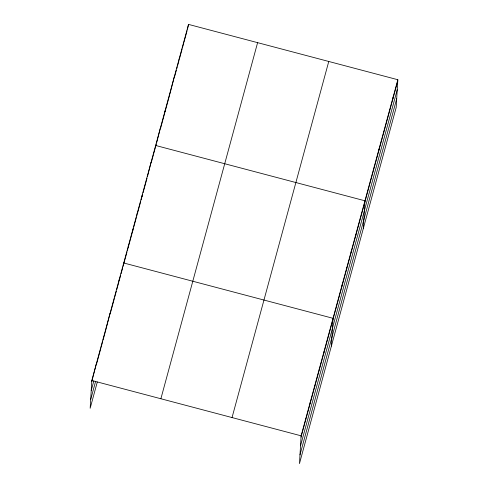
<?xml version="1.0" encoding="UTF-8"?>
<svg xmlns="http://www.w3.org/2000/svg" width="488" height="488" viewBox="0 0 488 488"><rect width="100%" height="100%" fill="white"/><g stroke="black" fill="none" stroke-linecap="round" stroke-linejoin="round"><path stroke-width="0.73" d="M397.836 79.727L301.114 435.821L299.467 463.6L396.183 107.506L397.836 79.727L188.533 24.4L91.817 380.494L90.164 408.273L97.301 381.994M96.374 363.706L91.738 381.744M105.493 330.132L105.42 331.382L110.056 313.345M119.17 279.77L119.096 281.021L120.682 275.183M128.289 246.196L128.216 247.446L133.37 228.469M132.779 230.659L132.852 229.409M137.409 212.622L136.744 216.062M141.971 195.834L141.898 197.085L142.691 194.169M146.455 180.298L146.528 179.047M151.091 162.26L147.449 176.65M160.345 128.173L156.752 142.398M165.048 110.88L164.968 112.13L169.671 94.837M174.442 76.287L169.867 94.117M179.066 60.244L179.139 58.993M188.533 24.4L187.484 29.256M305.604 420.284L305.677 419.033M310.161 403.497L310.234 402.246M314.723 386.709L314.797 385.459M319.28 369.922L319.353 368.672M323.837 353.135L323.916 351.885M328.4 336.348L328.473 335.097M331.382 346.09L333.036 318.31L123.732 262.983M337.519 302.774L337.592 301.523M342.076 285.986L342.155 284.736M346.639 269.199L346.712 267.949M351.195 252.412L351.275 251.161M355.758 235.625L355.831 234.374M360.315 218.838L360.394 217.587M363.298 228.579L364.951 200.8L155.648 145.473L155.574 146.723L156.355 143.844M369.575 184.757L369.648 183.506M374.272 167.463L374.345 166.207M378.969 150.164L379.042 148.913M383.666 132.87L383.745 131.614M388.369 115.577L388.442 114.32M393.066 98.277L393.139 97.027M96.697 363.499L100.857 348.17M101.059 347.444L102.645 341.6M103.041 340.142L105.219 332.115M110.178 313.869L114.338 298.54M114.735 297.082L116.321 291.238M116.717 289.781L118.901 281.753M121.079 273.725L122.665 267.881M123.061 266.424L123.659 264.234M123.854 263.508L127.026 251.826M127.423 250.368L128.021 248.179M133.767 227.011L136.347 217.52M137.537 213.146L140.709 201.465M141.105 200.007L141.697 197.817M143.088 192.705L147.053 178.108M151.213 162.785L153.397 154.751M153.793 153.293L155.379 147.455M160.467 128.71L164.773 112.856M174.759 76.097L176.327 70.333M176.717 68.893L177.303 66.734M177.693 65.288L178.87 60.963M179.651 58.084L182.195 48.715M182.585 47.275L183.762 42.95M183.958 42.23L187.087 30.701M91.219 390.498L93.8 381.012M90.683 399.519L95.642 381.268M160.881 398.751L257.603 42.657M232.044 417.563L328.766 61.47M301.041 437.071L397.763 80.984M300.523 445.825L397.244 89.737M299.986 454.846L396.707 98.753M91.817 380.494L301.114 435.821"/></g></svg>
